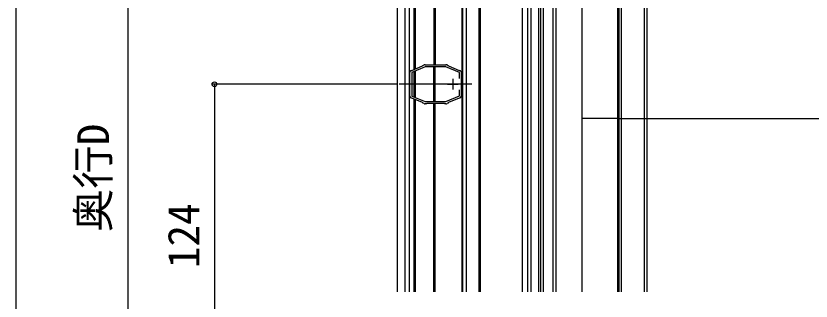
# Model space of a CAD drawing. Units: millimetres, scale not verified. Extents: x -875 to 875, y -1304 to 1296.
# Drawn here: x -875 to -508.1, y -580.3 to -448.7 of the extents above; entities that cross this region are included whole.
import ezdxf
from ezdxf.enums import TextEntityAlignment as Align

# ---------------------------------------------------------------- set-up
doc = ezdxf.new("R2010")
doc.units = ezdxf.units.MM
doc.header["$LTSCALE"] = 8
for name, color, linetype in [('0-3_YKK_11', 7, 'Continuous'), ('0-4_YKK_12', 2, 'Continuous'), ('0-5_YKK_13', 4, 'Continuous'), ('0-6_YKK_D', 6, 'Continuous'), ('0-7_YKK_ZWAK', 7, 'Continuous')]:
    doc.layers.add(name, color=color, linetype=linetype)
doc.styles.add('ＭＳ ゴシック', font='')
doc.styles.get('ＭＳ ゴシック').set_extended_font_data('MS Gothic')

msp = doc.modelspace()

# ---------------------------------------------------------------- linework, layer by layer
at = {"layer": '0-3_YKK_11'}
for p, q in [((-675.904, -480.266), (-670.904, -480.266)), ((-673.404, -477.766), (-673.404, -482.766))]:
    msp.add_line(p, q, dxfattribs=at)
for points in [[(-692.622, -473.879), (-692.467, -473.863), (-692.33, -473.857), (-687.386, -471.778), (-687.283, -471.681), (-687.181, -471.583), (-686.704, -471.383)], [(-670.405, -477.676), (-670.405, -474.864), (-676.587, -472.266), (-686.223, -472.266), (-692.305, -474.822), (-692.305, -485.71), (-686.224, -488.266), (-676.587, -488.266), (-670.405, -485.668), (-670.405, -482.856)], [(-686.123, -471.266), (-685.605, -471.266), (-685.472, -471.316), (-685.34, -471.366), (-677.469, -471.366), (-677.337, -471.316), (-677.205, -471.266), (-676.687, -471.266)], [(-676.106, -471.383), (-675.629, -471.583), (-675.526, -471.681), (-675.424, -471.778), (-670.48, -473.857), (-670.343, -473.863), (-670.188, -473.879)], [(-693.305, -485.209), (-693.305, -475.323), (-693.352, -475.195), (-693.397, -475.046)], [(-669.412, -475.046), (-669.458, -475.195), (-669.505, -475.323), (-669.505, -485.209), (-669.458, -485.338), (-669.412, -485.486)], [(-693.397, -485.486), (-693.352, -485.338), (-693.305, -485.209)], [(-686.704, -489.149), (-687.181, -488.949), (-687.283, -488.852), (-687.386, -488.754), (-692.33, -486.675), (-692.467, -486.669), (-692.622, -486.654)], [(-670.188, -486.654), (-670.343, -486.669), (-670.48, -486.676), (-675.424, -488.754), (-675.526, -488.852), (-675.629, -488.949), (-676.106, -489.149)], [(-676.687, -489.266), (-677.205, -489.266), (-677.337, -489.216), (-677.469, -489.166), (-685.34, -489.166), (-685.472, -489.216), (-685.605, -489.266), (-686.123, -489.266)]]:
    msp.add_lwpolyline(points, dxfattribs=at)
for centre, start, end in [((-686.123, -472.766), 89.99998, 112.78771), ((-676.687, -472.766), 67.21234, 90.00008), ((-691.905, -475.196), 118.55565, 174.26079), ((-670.905, -475.196), 5.73914, 61.44347), ((-691.905, -485.336), 185.73925, 241.44438), ((-670.905, -485.336), 298.55592, 354.26083), ((-686.123, -487.766), 247.21255, 270.00006), ((-676.687, -487.766), 270, 292.78773)]:
    msp.add_arc(centre, 1.5, start, end, dxfattribs=at)
at = {"layer": '0-4_YKK_12'}
for p, q in [((-668.905, 7.484), (-668.905, -576.017)), ((-698.905, -576), (-698.905, -217.516)), ((-641.405, -217.516), (-641.405, -576.032)), ((-638.905, -217.516), (-638.905, -576.034)), ((-638.905, -217.516), (-638.905, -576.034)), ((-637.405, -217.516), (-637.405, -576.034)), ((-633.905, -217.016), (-633.905, -576.036)), ((-631.805, -219.516), (-631.805, -576.037)), ((-627.205, -217.516), (-627.205, -576.04)), ((-625.905, -217.516), (-625.905, -576.041)), ((-596.905, -217.516), (-596.905, -576.057)), ((-595.705, -217.516), (-595.705, -576.057)), ((-585.105, -217.516), (-585.105, -576.063)), ((-583.905, -217.516), (-583.905, -576.064)), ((-632.924, -227.516), (-632.924, -576.037)), ((-597.405, -247.516), (-597.405, -576.056)), ((-695.605, -303.016), (-695.605, -576.002)), ((-693.605, -303.016), (-693.605, -576.003)), ((-661.205, -576.021), (-661.205, -302.516)), ((-660.605, -576.022), (-660.605, -302.516)), ((-669.205, -305.477), (-669.205, -576.017)), ((-667.205, -305.428), (-667.205, -576.018)), ((-691.205, -473.384), (-691.205, -363.148)), ((-690.605, -473.132), (-690.605, -363.401)), ((-682.205, -422.906), (-682.205, -471.366)), ((-681.605, -422.97), (-681.605, -471.366)), ((-682.205, -488.266), (-682.205, -472.266)), ((-681.605, -488.266), (-681.605, -472.266)), ((-691.205, -486.173), (-691.205, -474.36)), ((-690.605, -486.425), (-690.605, -474.107)), ((-664.704, -480.266), (-698.104, -480.266)), ((-691.205, -576.005), (-691.205, -487.148)), ((-690.605, -576.005), (-690.605, -487.401)), ((-682.205, -575.997), (-682.205, -489.166)), ((-681.605, -575.997), (-681.605, -489.166))]:
    msp.add_line(p, q, dxfattribs=at)
at = {"layer": '0-5_YKK_13'}
for p, q in [((-613.905, -209.516), (-613.905, -576.047)), ((-597.405, -496.016), (-613.905, -496.016))]:
    msp.add_line(p, q, dxfattribs=at)
msp.add_lwpolyline([(-597.405, -496.016), (-56.405, -496.016), (-41.405, -496.016)], dxfattribs=at)
at = {"layer": '0-6_YKK_D'}
for p, q in [((-823.405, -205.016), (-823.405, -815.016)), ((-699.104, -480.266), (-784.405, -480.266)), ((-783.405, -480.266), (-783.405, -604.266))]:
    msp.add_line(p, q, dxfattribs=at)
msp.add_circle((-783.405, -480.266), 1.075, dxfattribs=at)
at = {"layer": '0-7_YKK_ZWAK'}
msp.add_line((-875, 1245.8), (-875, -1304.2), dxfattribs=at)

# ---------------------------------------------------------------- texts
at = {"layer": '0-6_YKK_D', "style": 'ＭＳ ゴシック'}
for s, p in [('奥行D', (-827.618, -548.482)), ('124', (-785.905, -565.164))]:
    msp.add_text(s, height=14.66, rotation=90, dxfattribs=at).set_placement(p, align=Align.BOTTOM_LEFT)

doc.saveas('drawing.dxf')
